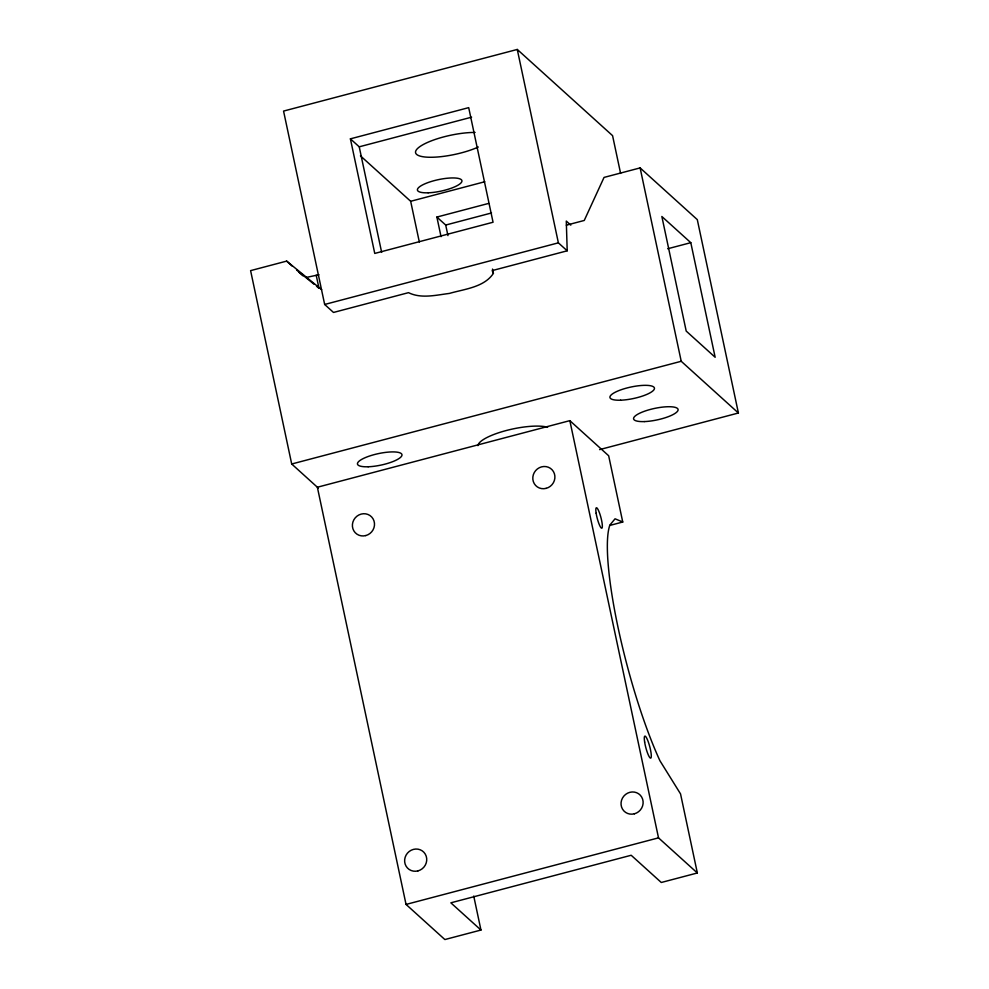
<?xml version="1.0" encoding="UTF-8"?>
<svg xmlns="http://www.w3.org/2000/svg" width="989" height="989" viewBox="0 0 989 989"><rect width="100%" height="100%" fill="white"/><g stroke="black" fill="none" stroke-linecap="round" stroke-linejoin="round"><path stroke-width="1.48" d="M492.485 269.07L493.4 273.372C484.177 287.366 464.373 289.072 449.402 293.424C436.087 295.081 421.129 298.938 408.506 292.657L333.491 312.45L324.664 304.464L283.559 111.077L517.272 49.45L612.574 135.654L620.61 173.434M350.403 138.843L468.699 107.64L493.054 222.241L374.757 253.431L350.403 138.843L359.23 146.817L381.655 252.368M359.23 146.817L471.605 117.184M360.429 155.829L410.67 201.286L484.795 181.741M441.045 236.668L436.878 217.061L488.64 203.413M321.685 289.703L286.662 261.108L250.6 270.627L291.706 464.002L318.285 488.059M599.606 449.612L738.4 413.006L697.294 219.632L640.118 167.907L604.044 177.414L584.252 220.46L566.351 225.183M436.878 217.061L445.705 225.047L491.545 212.956M324.664 304.464L558.377 242.837L567.204 250.81L492.176 270.59L493.4 273.372M667.711 248.758L690.792 242.676L715.146 357.264L686.205 331.08L661.851 216.492L690.792 242.676M291.706 464.002L681.223 361.282L738.4 413.006M609.768 525.443L622.749 522.019L608.668 455.768L569.837 420.646L317.37 487.231L406.046 904.428L444.877 939.55L480.951 930.043L473.731 896.059M406.046 904.428L658.513 837.856L697.344 872.978L661.282 882.485L631.18 855.262L450.848 902.821L480.951 930.043M306.417 277.402L318.977 274.744M622.749 522.019L615.059 518.805L609.854 525.085A144.035 25.59 75.2 0 0 659.96 760.788L680.543 793.907L697.344 872.978M296.651 270.046L314.168 284.338M316.505 286.241L318.841 288.158M570.801 225.146L566.289 221.066L567.204 250.81M286.662 261.108L292.175 266.103M298.666 271.975L302.906 275.807M640.118 167.907L681.223 361.282M517.272 49.45L558.377 242.837M569.837 420.646L658.513 837.856M445.705 225.047L447.955 235.605M410.67 201.286L419.324 241.996M316.196 275.177L318.94 288.071M477.934 445.631A37.903 9.816 -12 0 1 506.232 430.524A37.903 9.816 -12 0 1 547.609 427.26M478.305 147.015A37.903 9.816 -12 0 1 427.199 157.177A37.903 9.816 -12 0 1 424.293 143.986A37.903 9.816 -12 0 1 475.103 132.439M596.144 513.217A10.607 1.891 75.2 0 0 601.782 528.225A10.607 1.891 75.2 0 0 599.322 512.45A10.607 1.891 75.2 0 0 596.144 513.217M644.643 742.059A11.373 2.015 75.2 0 0 650.688 758.155A11.373 2.015 75.2 0 0 648.055 741.256A11.373 2.015 75.2 0 0 644.643 742.059M365.745 535.581A11.373 10.792 -47.9 0 0 371.679 516.987A11.373 10.792 -47.9 0 0 352.937 521.932A11.373 10.792 -47.9 0 0 365.745 535.581M546.138 488.356A11.373 10.792 -47.9 0 0 552.085 469.763A11.373 10.792 -47.9 0 0 533.343 474.708A11.373 10.792 -47.9 0 0 546.138 488.356M417.964 870.889A11.373 10.792 -47.9 0 0 423.91 852.295A11.373 10.792 -47.9 0 0 405.169 857.24A11.373 10.792 -47.9 0 0 417.964 870.889M634.369 813.811A11.373 10.792 -47.9 0 0 640.316 795.23A11.373 10.792 -47.9 0 0 621.574 800.175A11.373 10.792 -47.9 0 0 634.369 813.811M644.272 421.586A22.747 5.885 -12 0 0 678.108 409.891A22.747 5.885 -12 0 0 645.125 411.016A22.747 5.885 -12 0 0 644.272 421.586M620.622 400.199A22.747 5.885 -12 0 0 654.458 388.504A22.747 5.885 -12 0 0 621.475 389.629A22.747 5.885 -12 0 0 620.622 400.199M368.155 466.771A22.747 5.885 -12 0 0 401.991 455.076A22.747 5.885 -12 0 0 369.008 456.201A22.747 5.885 -12 0 0 368.155 466.771M428.126 192.806A22.747 5.885 -12 0 0 461.95 181.111A22.747 5.885 -12 0 0 428.966 182.236A22.747 5.885 -12 0 0 428.126 192.806"/></g></svg>
